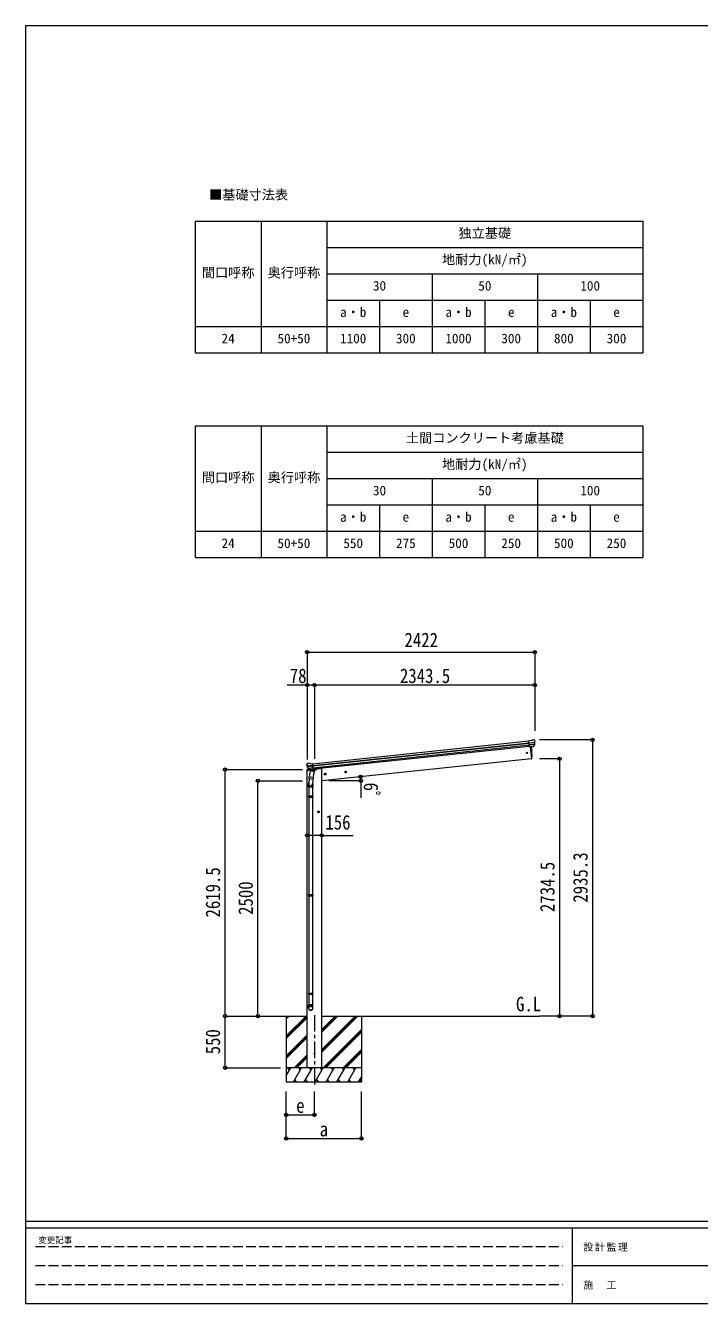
# Model space of a CAD drawing. Units: millimetres at full size, sheet at 1:35; some dimension numbers follow another scale. Extents: x -9837 to 9837, y -6790 to 6790.
# Drawn here: x -9837 to -2671, y -6790 to 6790 of the extents above; entities that cross this region are included whole.
import ezdxf
from ezdxf.enums import TextEntityAlignment as Align

# ---------------------------------------------------------------- set-up
doc = ezdxf.new("R2010")
doc.units = ezdxf.units.MM
doc.header["$LTSCALE"] = 35
doc.header["$PDMODE"] = 32
doc.header["$PDSIZE"] = 35
doc.linetypes.add('CHAIN1', pattern=[8, 5, -1, 1, -1])
doc.linetypes.add('DASHED3', pattern=[4, 3, -1])
for name, color, linetype, lineweight in [('0-0_0', 7, 'Continuous', 9), ('0-1_本体', 5, 'CHAIN1', 9), ('0-3_ELV2', 4, 'Continuous', 9), ('0-6_OTH_LINE', 6, 'Continuous', 9), ('0-9_OUTLINE', 7, 'Continuous', 9), ('0-E_DET2', 7, 'Continuous', 18), ('F-0_240', 7, 'Continuous', 9)]:
    doc.layers.add(name, color=color, linetype=linetype, lineweight=lineweight)
doc.layers.add('0-7_SHAPE', color=7, linetype='Continuous')
doc.styles.add('ＭＳ ゴシック', font='')
doc.styles.get('ＭＳ ゴシック').set_extended_font_data('MS Gothic')

msp = doc.modelspace()

# ---------------------------------------------------------------- linework, layer by layer
at = {"layer": '0-0_0'}
for p, q in [((-7187.43, -3736.01), (-6843.33, -3736.01)), ((-7065.58, -3736.01), (-7065.58, -4436.01)), ((-7065.58, -3947.23), (-6854.35, -3736.01)), ((-7065.58, -3763.39), (-7038.19, -3736.01)), ((-7065.58, -3749.25), (-7052.34, -3736.01)), ((-7065.58, -3961.38), (-6843.33, -3739.13)), ((-7065.58, -3975.52), (-6843.33, -3753.27)), ((-6687.83, -3736.01), (-4371.28, -3736.01)), ((-6687.83, -4118.27), (-6305.56, -3736.01)), ((-6687.83, -4089.98), (-6333.85, -3736.01)), ((-6687.83, -4104.12), (-6319.7, -3736.01)), ((-6687.83, -3906.14), (-6517.69, -3736.01)), ((-6687.83, -3891.99), (-6531.84, -3736.01)), ((-6687.83, -3877.85), (-6545.98, -3736.01)), ((-6265.58, -3736.01), (-6265.58, -4436.01)), ((-7065.58, -4159.37), (-6843.33, -3937.12)), ((-6671.72, -4286.01), (-6265.58, -3879.87)), ((-6657.58, -4286.01), (-6265.58, -3894.01)), ((-6643.43, -4286.01), (-6265.58, -3908.15)), ((-7065.58, -4173.51), (-6843.33, -3951.26)), ((-7065.58, -4187.65), (-6843.33, -3965.4)), ((-6980.08, -4286.01), (-6843.33, -4149.25)), ((-6965.94, -4286.01), (-6843.33, -4163.39)), ((-6951.8, -4286.01), (-6843.33, -4177.53)), ((-6459.58, -4286.01), (-6265.58, -4092)), ((-6445.44, -4286.01), (-6265.58, -4106.14)), ((-6431.3, -4286.01), (-6265.58, -4120.28)), ((-6265.58, -4286.01), (-7065.58, -4286.01)), ((-7065.58, -4369.84), (-7017.17, -4286.01)), ((-7032.18, -4311.99), (-7047.18, -4286.01)), ((-6988.31, -4436.01), (-6901.71, -4286.01)), ((-6916.71, -4311.99), (-6931.71, -4286.01)), ((-6872.84, -4436.01), (-6786.24, -4286.01)), ((-6801.24, -4311.99), (-6816.24, -4286.01)), ((-6757.37, -4436.01), (-6670.77, -4286.01)), ((-6685.77, -4311.99), (-6700.77, -4286.01)), ((-6641.9, -4436.01), (-6555.3, -4286.01)), ((-6570.3, -4311.99), (-6585.3, -4286.01)), ((-6526.43, -4436.01), (-6439.83, -4286.01)), ((-6469.83, -4286.01), (-6454.83, -4311.99)), ((-6410.96, -4436.01), (-6324.36, -4286.01)), ((-6339.36, -4311.99), (-6354.36, -4286.01)), ((-7065.58, -4436.01), (-6265.58, -4436.01)), ((-6973.31, -4410.03), (-6958.31, -4436.01)), ((-6857.84, -4410.03), (-6842.84, -4436.01)), ((-6742.37, -4410.03), (-6727.37, -4436.01)), ((-6626.9, -4410.03), (-6611.9, -4436.01)), ((-6511.43, -4410.03), (-6496.43, -4436.01)), ((-6395.96, -4410.03), (-6380.96, -4436.01)), ((-6295.49, -4436.01), (-6265.58, -4384.2)), ((-6280.49, -4410.03), (-6265.58, -4435.86))]:
    msp.add_line(p, q, dxfattribs=at)
at = {"layer": '0-1_本体'}
msp.add_line((-6765.58, -3726.8), (-6765.58, -4486.01), dxfattribs=at)
at = {"layer": '0-3_ELV2'}
for p, q in [((-6783.42, -1054), (-4484, -812.32)), ((-4457.69, -807.55), (-4484.21, -810.33)), ((-4477.43, -874.89), (-4484.21, -810.33)), ((-4457.69, -807.55), (-4446.09, -800.58)), ((-4444.86, -800.16), (-4431.37, -798.75)), ((-4427.71, -799.83), (-4427.71, -799.83)), ((-4427.71, -799.83), (-4422.53, -804.03)), ((-4421.14, -807.72), (-4421.45, -805.87)), ((-6781.43, -1072.9), (-4482.02, -831.22)), ((-6781, -1077.08), (-4481.58, -835.4)), ((-6778.9, -1096.94), (-4479.49, -855.26)), ((-4477.73, -871.99), (-6777.15, -1113.67)), ((-4482.05, -830.86), (-4422.32, -824.58)), ((-4421.84, -830.45), (-4481.44, -836.72)), ((-4422.67, -847.21), (-4479.71, -853.2)), ((-4424.06, -851.87), (-4479.24, -857.67)), ((-4434.07, -870.1), (-4477.45, -874.66)), ((-4477.43, -874.89), (-4467.48, -873.84)), ((-4470.54, -874.16), (-4457.16, -1001.55)), ((-4467.48, -873.84), (-4467.21, -873.9)), ((-4467.21, -873.9), (-4441.88, -871.24)), ((-4441.88, -871.24), (-4441.62, -871.12)), ((-4441.62, -871.12), (-4433.93, -870.32)), ((-4432.62, -868.45), (-4423.17, -850.15)), ((-4431.57, -868.88), (-4421.45, -850.62)), ((-6845.86, -1062.58), (-6845.95, -1060.7)), ((-6844.58, -1057.81), (-6845.27, -1058.67)), ((-6841.08, -1053.49), (-6844.58, -1057.81)), ((-6781.47, -1072.54), (-6841.21, -1078.82)), ((-6841.08, -1053.49), (-6841.08, -1053.49)), ((-6840.46, -1084.66), (-6780.85, -1078.4)), ((-6837.72, -1051.66), (-6837.72, -1051.66)), ((-6810.15, -1054.8), (-6783.63, -1052.01)), ((-6776.84, -1116.56), (-6783.63, -1052.01)), ((-4457.16, -1001.55), (-6687.83, -1236.01)), ((-4457.16, -1001.55), (-4455.1, -1001.27)), ((-6845.57, -1121.17), (-6846.47, -1128)), ((-6846.47, -1128), (-6812.74, -1124.45)), ((-6843.33, -4286.01), (-6843.33, -1127.67)), ((-6826.06, -1116.8), (-6842.91, -1118.57)), ((-6822.95, -1120.22), (-6836.64, -1104.46)), ((-6836.15, -1100.87), (-6779.12, -1094.88)), ((-6822.01, -1119.58), (-6835.05, -1103.65)), ((-6833.83, -1105.14), (-6778.65, -1099.35)), ((-6812.64, -1120.33), (-6820.34, -1121.14)), ((-6820.24, -1120.9), (-6776.87, -1116.34)), ((-6819.49, -1121.14), (-6817.93, -1120.98)), ((-6817.93, -1120.98), (-6780.39, -1117.03)), ((-6812.37, -1120.39), (-6812.64, -1120.33)), ((-6787.04, -1117.73), (-6812.37, -1120.39)), ((-6786.79, -1117.61), (-6787.04, -1117.73)), ((-6776.84, -1116.56), (-6786.79, -1117.61)), ((-6780.39, -1117.03), (-6778.82, -1116.87)), ((-6777.01, -1114.98), (-6776.08, -1115.17)), ((-6772.72, -1120.25), (-6743.46, -1117.17)), ((-6738.6, -1109.62), (-6739.02, -1112.85)), ((-6652.39, -1157.37), (-6658.47, -1161.78)), ((-6658.47, -1161.78), (-6657.68, -1169.24)), ((-6657.68, -1169.24), (-6650.83, -1172.3)), ((-6645.54, -1160.42), (-6652.39, -1157.37)), ((-6433.6, -1134.37), (-6439.67, -1138.78)), ((-6439.67, -1138.78), (-6438.89, -1146.25)), ((-6438.89, -1146.25), (-6432.03, -1149.3)), ((-6426.74, -1137.42), (-6433.6, -1134.37)), ((-6721.83, -1558.05), (-6728.33, -1561.8)), ((-6728.33, -1561.8), (-6728.33, -1569.31)), ((-6728.33, -1569.31), (-6721.83, -1573.06)), ((-6715.33, -1561.8), (-6721.83, -1558.05))]:
    msp.add_line(p, q, dxfattribs=at)
for points in [[(-6824.23, -1050.25), (-6824.23, -1050.25), (-6837.72, -1051.66)], [(-6810.15, -1054.8), (-6822.94, -1050.39), (-6822.94, -1050.39)], [(-6687.83, -4286.01), (-6687.83, -1107.01), (-6707.83, -1107.01), (-6738.68, -1110.25)], [(-6650.83, -1172.3), (-6644.75, -1167.88), (-6645.54, -1160.42)], [(-6432.03, -1149.3), (-6425.96, -1144.89), (-6426.74, -1137.42)], [(-6721.83, -1573.06), (-6715.33, -1569.31), (-6715.33, -1561.8)]]:
    msp.add_lwpolyline(points, dxfattribs=at)
for centre, radius in [((-4503.95, -939), 6.5), ((-6651.61, -1164.83), 8.5), ((-6651.61, -1164.83), 7.7), ((-6651.61, -1164.83), 6.5), ((-6432.82, -1141.83), 8.5), ((-6432.82, -1141.83), 7.7), ((-6432.82, -1141.83), 6.5), ((-6721.83, -1565.56), 8.5), ((-6721.83, -1565.56), 7.7), ((-6721.83, -1565.56), 6.5), ((-6765.58, -4136.01), 4.5)]:
    msp.add_circle(centre, radius, dxfattribs=at)
for centre, radius, start, end in [((-4444.55, -803.15), 3, 96.02369, 120.97631), ((-4430.85, -803.72), 5, 51.04426, 95.95574), ((-4614.7, -829.37), 192.44, 1.4271, 6.57578), ((-4622.04, -828.84), 202, 354.13916, 6), ((-5352.75, -961.34), 900.99, 357.6414, 5.6433), ((-4434.19, -867.42), 2.99, 285.2717, 331.00739), ((-4425.84, -848.77), 3, 332.69111, 354.20009), ((-4622.04, -828.84), 200.2, 354.20009, 359.53883), ((-4377.05, -822.47), 45.32, 182.67122, 185.64518), ((-4421.65, -831.79), 1.35, 95.1605, 97.91927), ((-4419.05, -830.23), 2.74, 179.02151, 184.43412), ((-4424.08, -849.16), 3, 331, 354.13916), ((-6644.97, -1041.46), 202, 186, 197.86084), ((-6652.04, -1043.51), 192.44, 185.42422, 190.5729), ((-6885.93, -1086.17), 45.32, 6.35482, 9.32878), ((-6837.19, -1056.64), 5, 96.04426, 140.95574), ((-6843.23, -1085.03), 2.74, 7.56588, 12.97849), ((-6840.36, -1086.01), 1.35, 94.08073, 96.8395), ((-6644.97, -1041.46), 200.2, 192.46117, 197.79991), ((-6823.92, -1053.23), 3, 71.02369, 95.97631), ((-4455.52, -998.29), 3, 278, 357.63919), ((-6842.6, -1121.56), 3, 96, 172.5), ((-6834.38, -1102.5), 3, 197.86084, 221), ((-6832.73, -1101.74), 3, 197.79991, 219.30889), ((-6820.69, -1118.26), 2.99, 220.99261, 266.7283), ((-6819.54, -1120.64), 0.5, 240.73754, 276), ((-6778.88, -1116.37), 0.5, 276, 311.26246), ((-6743.98, -1112.2), 5, 276, 352.5)]:
    msp.add_arc(centre, radius, start, end, dxfattribs=at)
for centre, major_axis, ratio, start_param, end_param in [((-4423.4, -807.33), (-0.87, 5.91), 0.020485, 0.67143203, 1.56913061), ((-4428.8, -802.81), (5.88, -1.31), 0.24881, 0.46058498, 0.46410383), ((-4424.42, -806.36), (-2.34, 1.9), 0.995767, 3.98597162, 4.71238898), ((-4434.39, -867.12), (-0.11, 3), 0.642905, 3.24593831, 4.20392797), ((-4434.25, -867.33), (1.66, -2.51), 0.997631, 5.80419048, 5.89294842), ((-4434.32, -867.22), (3.53, -2.11), 0.650902, 5.25614477, 5.32895537), ((-4431.95, -866.87), (1.08, 3.13), 0.040856, 2.11350352, 2.14162489), ((-4619.73, -850.79), (-20.92, 199.05), 0.994373, 4.71137894, 4.7277536), ((-6842.94, -1060.56), (1.9, 2.34), 0.995767, 1.57079633, 2.29721369), ((-6839.4, -1056.18), (-5.48, -2.51), 0.24881, 5.81908147, 5.82260033), ((-6843.73, -1061.72), (-0.38, 5.97), 0.020485, 4.7140547, 5.61175327), ((-6642.66, -1063.41), (-20.92, 199.05), 0.994373, 1.55543171, 1.57180637), ((-6642.66, -1063.41), (-20.92, 199.05), 0.994373, 4.71137894, 4.7277536), ((-6822.99, -1118.18), (-1.71, 2.84), 0.040856, 4.14156042, 4.16968179), ((-6820.56, -1117.92), (-0.51, 2.96), 0.642905, 2.07925734, 3.03724699), ((-6820.6, -1118.03), (-3.02, -2.79), 0.650902, 0.95422993, 1.02704053), ((-6820.64, -1118.15), (-1.1, -2.8), 0.997631, 0.39023689, 0.47899483)]:
    msp.add_ellipse(centre, major_axis=major_axis, ratio=ratio, start_param=start_param, end_param=end_param, dxfattribs=at)
at = {"layer": '0-6_OTH_LINE'}
for p, q in [((-6843.33, 131.05), (-6843.33, -1010.03)), ((-6843.33, 131.05), (-4421.81, 131.05)), ((-4421.81, 131.05), (-4421.81, -706.13)), ((-6843.33, -217.95), (-7056.85, -217.95)), ((-6843.33, -217.95), (-6843.33, -706.13)), ((-6765.33, -217.95), (-6843.33, -217.95)), ((-6765.33, -217.95), (-6765.33, -1001.86)), ((-4421.81, -217.95), (-6765.33, -217.95)), ((-4421.81, -217.95), (-4421.81, -706.13)), ((-3807.42, -800.73), (-4371.28, -800.73)), ((-3807.42, -800.73), (-3807.42, -3736.01)), ((-4158.42, -1001.55), (-4371.28, -1001.55)), ((-4158.42, -1001.55), (-4158.42, -3736.01)), ((-7715.58, -3736.01), (-7715.58, -1116.52)), ((-7715.58, -1116.52), (-6893.83, -1116.52)), ((-7366.58, -3736.01), (-7366.58, -1236.01)), ((-7366.58, -1236.01), (-6893.83, -1236.01)), ((-6687.83, -1815.56), (-6843.33, -1815.56)), ((-7715.58, -3736.01), (-7125.19, -3736.01)), ((-7715.58, -4286.01), (-7715.58, -3736.01)), ((-7366.58, -3736.01), (-7125.19, -3736.01)), ((-4158.42, -3736.01), (-4371.28, -3736.01)), ((-3807.42, -3736.01), (-4371.28, -3736.01)), ((-7715.58, -4286.01), (-7125.19, -4286.01)), ((-7065.58, -5036.01), (-7065.58, -4537.01)), ((-7065.58, -4786.01), (-7065.58, -4537.01)), ((-6765.58, -4786.01), (-6765.58, -4537.01)), ((-6265.58, -5036.01), (-6265.58, -4537.01)), ((-7065.58, -4786.01), (-6765.58, -4786.01)), ((-7065.58, -5036.01), (-6265.58, -5036.01))]:
    msp.add_line(p, q, dxfattribs=at)
at = {"layer": '0-6_OTH_LINE', "lineweight": 18}
for p, q in [((-6270.87, -1236.06), (-6613.46, -1236.06)), ((-6270.87, -1236.06), (-6270.87, -1417.56)), ((-6687.83, -1815.56), (-6353.55, -1815.56))]:
    msp.add_line(p, q, dxfattribs=at)
at = {"layer": '0-6_OTH_LINE'}
msp.add_arc((-6508.66, -1236.06), 237.79, 0, 10.52987, dxfattribs=at)
for p in [(-6843.33, 131.05), (-4421.81, 131.05), (-6843.33, -217.95), (-6765.33, -217.95), (-4421.81, -217.95), (-3807.42, -800.73), (-4158.42, -1001.55), (-7715.58, -1116.52), (-7366.58, -1236.01), (-6274.87, -1192.6), (-6270.87, -1236.06), (-6843.33, -1815.56), (-6687.83, -1815.56), (-7715.58, -3736.01), (-7366.58, -3736.01), (-4158.42, -3736.01), (-3807.42, -3736.01), (-7715.58, -4286.01), (-7065.58, -4786.01), (-6765.58, -4786.01), (-7065.58, -5036.01), (-6265.58, -5036.01)]:
    msp.add_point(p, dxfattribs=at)
at = {"layer": '0-9_OUTLINE'}
for p, q in [((-6820.46, -1210.45), (-6826.02, -1266.17)), ((-6825.35, -1207.41), (-6822.85, -1195.16)), ((-6825.13, -1208.8), (-6825.13, -1208.8)), ((-6823.8, -1209.77), (-6782.84, -1218.1)), ((-6809.51, -1129.5), (-6822.87, -1195.16)), ((-6777.99, -1204.29), (-6822.87, -1195.16)), ((-6819.49, -1121.14), (-6778.82, -1116.87)), ((-6816.14, -1121.44), (-6816.28, -1122.17)), ((-6815.67, -1123.3), (-6790.92, -1133.05)), ((-6764.63, -1138.63), (-6809.51, -1129.5)), ((-6807.33, -1126.58), (-6807.99, -1129.81)), ((-6786.53, -1118.06), (-6789.45, -1132.41)), ((-6777.55, -1202.15), (-6784.2, -1269.89)), ((-6778, -1204.29), (-6780.54, -1216.76)), ((-6777.99, -1204.29), (-6764.63, -1138.63)), ((-6777.01, -1114.98), (-6776.08, -1115.17)), ((-6776.08, -1115.17), (-6764.88, -1132.09)), ((-6764.88, -1132.09), (-6766.15, -1138.33)), ((-6828.17, -1303.33), (-6828.17, -1268.98)), ((-6782.17, -1303.33), (-6828.17, -1303.33)), ((-6826.17, -1303.33), (-6826.17, -1400.07)), ((-6784.17, -1303.33), (-6784.17, -1400.07)), ((-6782.17, -1268.67), (-6782.17, -1303.33)), ((-6828.17, -1402.07), (-6827.17, -1400.07)), ((-6782.17, -1402.07), (-6828.17, -1402.07)), ((-6782.17, -1410.07), (-6828.17, -1410.07)), ((-6783.17, -1400.07), (-6827.17, -1400.07)), ((-6783.17, -1412.07), (-6827.17, -1412.07)), ((-6826.17, -1412.07), (-6826.17, -2448.26)), ((-6784.17, -1412.07), (-6784.17, -2448.26)), ((-6782.17, -1402.07), (-6783.17, -1400.07)), ((-6782.17, -1410.07), (-6783.17, -1412.07)), ((-6782.17, -1402.07), (-6782.17, -1410.07)), ((-6828.17, -2450.26), (-6827.17, -2448.26)), ((-6782.17, -2450.26), (-6828.17, -2450.26)), ((-6782.17, -2458.26), (-6828.17, -2458.26)), ((-6783.17, -2448.26), (-6827.17, -2448.26)), ((-6783.17, -2460.26), (-6827.17, -2460.26)), ((-6826.17, -2460.26), (-6826.17, -3496.45)), ((-6784.17, -2460.26), (-6784.17, -3496.45)), ((-6782.17, -2450.26), (-6783.17, -2448.26)), ((-6782.17, -2458.26), (-6783.17, -2460.26)), ((-6782.17, -2450.26), (-6782.17, -2458.26)), ((-6828.17, -3498.45), (-6827.17, -3496.45)), ((-6782.17, -3498.45), (-6828.17, -3498.45)), ((-6782.17, -3506.45), (-6828.17, -3506.45)), ((-6783.17, -3496.45), (-6827.17, -3496.45)), ((-6783.17, -3508.45), (-6827.17, -3508.45)), ((-6826.17, -3508.45), (-6826.17, -3618.45)), ((-6784.17, -3508.45), (-6784.17, -3618.45)), ((-6782.17, -3498.45), (-6783.17, -3496.45)), ((-6782.17, -3506.45), (-6783.17, -3508.45)), ((-6782.17, -3498.45), (-6782.17, -3506.45)), ((-6828.17, -3652.59), (-6828.17, -3618.45)), ((-6782.17, -3618.45), (-6828.17, -3618.45)), ((-6782.17, -3652.59), (-6782.17, -3618.45))]:
    msp.add_line(p, q, dxfattribs=at)
for points in [[(-6828.17, -1402.07), (-6828.17, -1410.07), (-6827.17, -1412.07)], [(-6828.17, -2450.26), (-6828.17, -2458.26), (-6827.17, -2460.26)], [(-6828.17, -3498.45), (-6828.17, -3506.45), (-6827.17, -3508.45)]]:
    msp.add_lwpolyline(points, dxfattribs=at)
for centre, radius, start, end in [((-6823.44, -1207.83), 1.95, 167.54017, 209.97766), ((-6823.4, -1207.81), 2, 209.90962, 258.5), ((-6819.54, -1120.64), 0.5, 240.73754, 276), ((-6816.63, -1121.34), 0.5, 348.5, 96), ((-6815.3, -1122.37), 1, 168.5, 248.5), ((-6790.44, -1132.13), 1.03, 242.53897, 344.46569), ((-6785.94, -1118.22), 0.604, 93.09842, 164.70595), ((-6782.44, -1216.14), 2, 258.5, 341.96843), ((-6778.88, -1116.37), 0.5, 276, 311.26246), ((-6798.17, -1268.98), 30, 177.45142, 180)]:
    msp.add_arc(centre, radius, start, end, dxfattribs=at)
for centre, major_axis, ratio, start_param, end_param in [((-6805.17, -1268.67), (23, 0), 0.996195, 2.62193603, 6.60747969), ((-6805.17, -1268.67), (21, 0), 0.996195, 3.02154981, 6.2247991), ((-6805.17, -3650.85), (-23, 0), 0.996195, 3.14159265, 6.28318531), ((-6805.17, -3652.59), (-23, 0), 0.996195, 3.14159265, 6.28318531), ((-6805.17, -3652.59), (0, -23.43), 0.981806, 4.71238898, 7.85398163)]:
    msp.add_ellipse(centre, major_axis=major_axis, ratio=ratio, start_param=start_param, end_param=end_param, dxfattribs=at)
msp.add_ellipse((-6805.17, -3652.59), major_axis=(21, 0), ratio=0.996195, dxfattribs=at)
at = {"layer": '0-E_DET2'}
for p, q in [((-8032.92, 4712.76), (-8032.92, 3312.76)), ((-8032.92, 4712.76), (-3272.92, 4712.76)), ((-7332.92, 4712.76), (-7332.92, 3312.76)), ((-6632.92, 4712.76), (-6632.92, 3312.76)), ((-3272.92, 4712.76), (-3272.92, 3312.76)), ((-6632.92, 4432.76), (-3272.92, 4432.76)), ((-6632.92, 4152.76), (-3272.92, 4152.76)), ((-5512.92, 4152.76), (-5512.92, 3312.76)), ((-4392.92, 4152.76), (-4392.92, 3312.76)), ((-6632.92, 3872.76), (-3272.92, 3872.76)), ((-6072.92, 3872.76), (-6072.92, 3312.76)), ((-4952.92, 3872.76), (-4952.92, 3312.76)), ((-3832.92, 3872.76), (-3832.92, 3312.76)), ((-8032.92, 3592.76), (-3272.92, 3592.76)), ((-8032.92, 3312.76), (-3272.92, 3312.76)), ((-8032.92, 2536.55), (-8032.92, 1136.55)), ((-8032.92, 2536.55), (-3272.92, 2536.55)), ((-7332.92, 2536.55), (-7332.92, 1136.55)), ((-6632.92, 2536.55), (-6632.92, 1136.55)), ((-3272.92, 2536.55), (-3272.92, 1136.55)), ((-6632.92, 2256.55), (-3272.92, 2256.55)), ((-6632.92, 1976.55), (-3272.92, 1976.55)), ((-5512.92, 1976.55), (-5512.92, 1136.55)), ((-4392.92, 1976.55), (-4392.92, 1136.55)), ((-6632.92, 1696.55), (-3272.92, 1696.55)), ((-6072.92, 1696.55), (-6072.92, 1136.55)), ((-4952.92, 1696.55), (-4952.92, 1136.55)), ((-3832.92, 1696.55), (-3832.92, 1136.55)), ((-8032.92, 1416.55), (-3272.92, 1416.55)), ((-8032.92, 1136.55), (-3272.92, 1136.55))]:
    msp.add_line(p, q, dxfattribs=at)
at = {"layer": 'F-0_240', "color": 5}
for p, q in [((-9837.4, 6790), (-9837.4, -6790)), ((-9837.4, 6790), (9342.6, 6790)), ((-9837.4, -5915), (9342.6, -5915)), ((-9837.4, -5985), (6231.38, -5985)), ((-4023.62, -5985), (-4023.62, -6790)), ((-4023.62, -6387.5), (3151.38, -6387.5)), ((-9837.4, -6790), (9342.6, -6790))]:
    msp.add_line(p, q, dxfattribs=at)
at = {"layer": 'F-0_240', "color": 4, "linetype": 'DASHED3'}
for p, q in [((-9732.4, -6186.25), (-4128.62, -6186.25)), ((-9732.4, -6387.5), (-4128.62, -6387.5)), ((-9732.4, -6588.75), (-4128.62, -6588.75))]:
    msp.add_line(p, q, dxfattribs=at)

# ---------------------------------------------------------------- texts
at = {"layer": '0-6_OTH_LINE', "color": 7, "style": 'ＭＳ ゴシック', "width": 0.85}
for s, p in [('2422', (-5807.57, 138.05)), ('78', (-7027, -243.09)), ('2343.5', (-5856.07, -242.95)), ('156', (-6648.66, -1800.16)), ('e', (-6959.33, -4811.01)), ('a', (-6709.33, -5061.01))]:
    msp.add_text(s, height=154, dxfattribs=at).set_placement(p, align=Align.BOTTOM_LEFT)
for s, rotation, p in [('6ﾟ', 270, (-6286.33, -1255.08)), ('2935.3', 90, (-3814.42, -2530.87)), ('2619.5', 90, (-7722.58, -2688.76)), ('2734.5', 90, (-4165.42, -2631.28)), ('2500', 90, (-7373.58, -2661.01)), ('550', 90, (-7722.58, -4142.26))]:
    msp.add_text(s, height=154, rotation=rotation, dxfattribs=at).set_placement(p, align=Align.BOTTOM_LEFT)
at = {"layer": '0-7_SHAPE', "style": 'ＭＳ ゴシック', "width": 0.85}
msp.add_text('G.L', height=154, dxfattribs=at).set_placement((-4621.65, -3731.82), align=Align.BOTTOM_LEFT)
at = {"layer": '0-E_DET2', "style": 'ＭＳ ゴシック'}
for s, p in [('■基礎寸法表', (-7885.5, 4910.77)), ('独立基礎', (-5232.92, 4502.76)), ('地耐力(kN/㎡)', (-5407.92, 4222.76)), ('間口呼称', (-7962.92, 4082.76)), ('奥行呼称', (-7262.92, 4082.76)), ('30', (-6142.92, 3942.76)), ('50', (-5022.92, 3942.76)), ('100', (-3937.92, 3942.76)), ('a・b', (-6492.92, 3662.76)), ('e', (-5827.92, 3662.76)), ('a・b', (-5372.92, 3662.76)), ('e', (-4707.92, 3662.76)), ('a・b', (-4252.92, 3662.76)), ('e', (-3587.92, 3662.76)), ('24', (-7752.92, 3382.76)), ('50+50', (-7157.92, 3382.76)), ('1100', (-6492.92, 3382.76)), ('300', (-5897.92, 3382.76)), ('1000', (-5372.92, 3382.76)), ('300', (-4777.92, 3382.76)), ('800', (-4217.92, 3382.76)), ('300', (-3657.92, 3382.76)), ('土間コンクリート考慮基礎', (-5792.92, 2326.55)), ('地耐力(kN/㎡)', (-5407.92, 2046.55)), ('間口呼称', (-7962.92, 1906.55)), ('奥行呼称', (-7262.92, 1906.55)), ('30', (-6142.92, 1766.55)), ('50', (-5022.92, 1766.55)), ('100', (-3937.92, 1766.55)), ('a・b', (-6492.92, 1486.55)), ('e', (-5827.92, 1486.55)), ('a・b', (-5372.92, 1486.55)), ('e', (-4707.92, 1486.55)), ('a・b', (-4252.92, 1486.55)), ('e', (-3587.92, 1486.55)), ('24', (-7752.92, 1206.55)), ('50+50', (-7157.92, 1206.55)), ('550', (-6457.92, 1206.55)), ('275', (-5897.92, 1206.55)), ('500', (-5337.92, 1206.55)), ('250', (-4777.92, 1206.55)), ('500', (-4217.92, 1206.55)), ('250', (-3657.92, 1206.55))]:
    msp.add_text(s, height=102.6, dxfattribs=at).set_placement(p, align=Align.BOTTOM_LEFT)
at = {"layer": 'F-0_240', "style": 'ＭＳ ゴシック'}
msp.add_text('変更記事', height=64.15, dxfattribs=at).set_placement((-9700.64, -6168.75), align=Align.BOTTOM_LEFT)
at = {"layer": 'F-0_240', "char_height": 76.98, "attachment_point": 7, "style": 'ＭＳ ゴシック'}
for s, insert in [('\\T1.17;設計監理', (-3905.41, -6238.75)), ('\\T1.17;施\u3000工', (-3905.41, -6641.25))]:
    msp.add_mtext(s, dxfattribs=dict(at, insert=insert))

doc.saveas('drawing.dxf')
